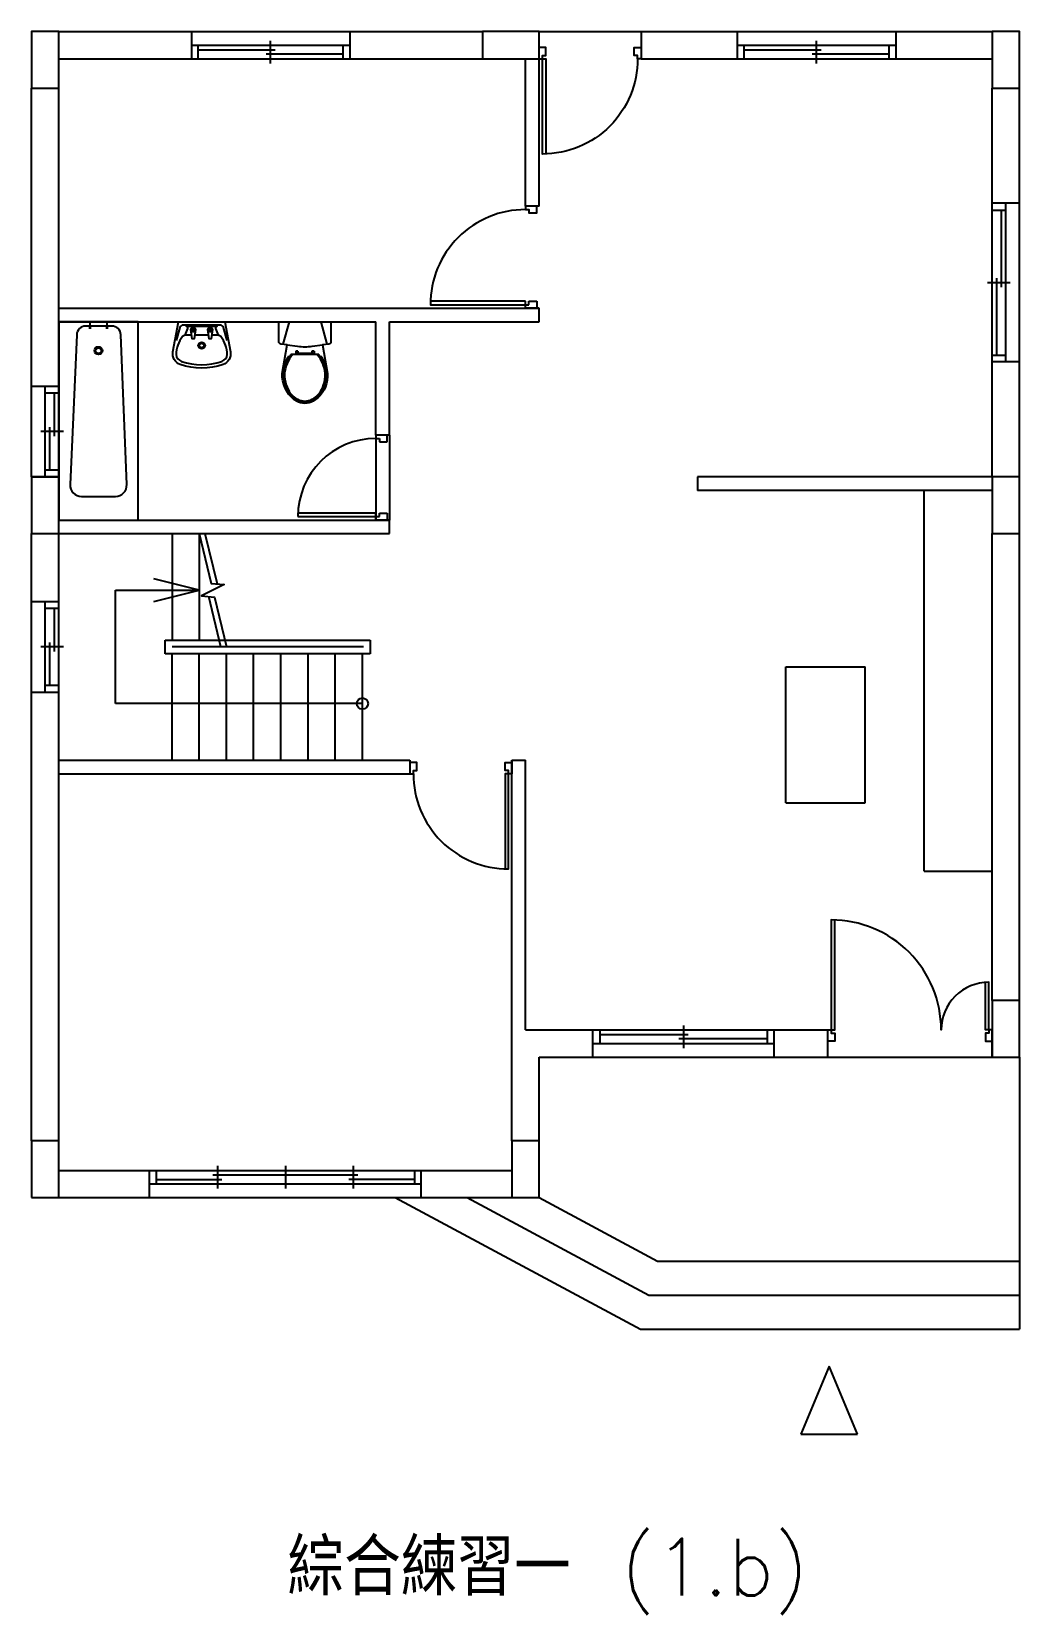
# Model space of a CAD drawing. Extents: x 538.7 to 591, y -39.7 to 44.1.
import ezdxf

# ---------------------------------------------------------------- set-up
doc = ezdxf.new("R2010")
doc.units = 0
doc.layers.get('0').update_dxf_attribs({"color": 3, "linetype": 'CONTINUOUS'})
doc.layers.add('輪廓線', color=7, linetype='CONTINUOUS')
doc.styles.add('CNS1', font='txt.shx', dxfattribs={"height": 3, "bigfont": 'chineset.shx'})

msp = doc.modelspace()

# ---------------------------------------------------------------- linework, layer by layer
at = {"linetype": 'Continuous'}
for p, q in [((540.165, 44.094), (547.185, 44.094)), ((547.185, 44.094), (555.585, 44.094)), ((547.185, 44.094), (547.185, 42.654)), ((551.385, 42.414), (551.385, 43.614)), ((555.585, 44.094), (562.605, 44.094)), ((555.585, 44.094), (555.585, 42.654)), ((565.605, 44.094), (571.005, 44.094)), ((565.605, 44.094), (565.605, 44.094)), ((571.005, 44.094), (576.105, 44.094)), ((571.005, 44.094), (571.005, 42.654)), ((576.105, 44.094), (584.505, 44.094)), ((576.105, 44.094), (576.105, 42.654)), ((580.305, 42.414), (580.305, 43.614)), ((584.505, 44.094), (589.605, 44.094)), ((584.505, 44.094), (584.505, 42.654)), ((547.185, 43.374), (555.585, 43.374)), ((547.545, 42.654), (547.545, 43.374)), ((547.545, 43.134), (551.625, 43.134)), ((555.225, 42.894), (551.145, 42.894)), ((555.225, 42.654), (555.225, 43.374)), ((576.105, 43.374), (584.505, 43.374)), ((576.465, 42.654), (576.465, 43.374)), ((576.465, 43.134), (580.545, 43.134)), ((584.145, 42.894), (580.065, 42.894)), ((584.145, 42.654), (584.145, 43.374)), ((540.165, 42.654), (547.185, 42.654)), ((547.185, 42.654), (555.585, 42.654)), ((555.585, 42.654), (562.605, 42.654)), ((564.885, 34.854), (564.885, 42.654)), ((565.605, 34.854), (565.605, 42.654)), ((571.005, 42.654), (576.105, 42.654)), ((576.105, 42.654), (584.505, 42.654)), ((584.505, 42.654), (589.605, 42.654)), ((538.725, 25.314), (538.725, 41.094)), ((540.165, 25.314), (540.165, 41.094)), ((589.605, 35.004), (589.605, 41.094)), ((591.045, 35.004), (591.045, 41.094)), ((565.605, 34.854), (564.885, 34.854)), ((589.605, 26.604), (589.605, 35.004)), ((591.045, 35.004), (589.605, 35.004)), ((589.605, 34.644), (590.325, 34.644)), ((590.085, 34.644), (590.085, 30.564)), ((590.325, 26.604), (590.325, 35.004)), ((591.045, 26.604), (591.045, 35.004)), ((589.845, 26.964), (589.845, 31.044)), ((589.365, 30.804), (590.565, 30.804)), ((540.165, 29.454), (565.605, 29.454)), ((564.885, 29.814), (559.845, 29.814)), ((564.885, 29.634), (564.885, 29.814)), ((564.885, 29.454), (564.885, 29.634)), ((564.885, 29.634), (565.065, 29.634)), ((565.605, 29.454), (564.885, 29.454)), ((565.065, 29.634), (565.065, 29.814)), ((565.065, 29.814), (565.485, 29.814)), ((565.485, 29.814), (565.485, 29.454)), ((565.605, 28.734), (565.605, 29.454)), ((540.165, 28.734), (556.965, 28.734)), ((556.965, 22.734), (556.965, 28.734)), ((557.685, 28.734), (565.605, 28.734)), ((557.685, 22.734), (557.685, 28.734)), ((589.605, 26.964), (590.325, 26.964)), ((589.605, 20.514), (589.605, 26.604)), ((591.045, 26.604), (589.605, 26.604)), ((591.045, 20.514), (591.045, 26.604)), ((538.725, 20.514), (538.725, 25.314)), ((538.725, 25.314), (540.165, 25.314)), ((539.445, 20.514), (539.445, 25.314)), ((540.165, 20.514), (540.165, 25.314)), ((540.165, 24.954), (539.445, 24.954)), ((539.925, 24.954), (539.925, 22.674)), ((540.405, 22.914), (539.205, 22.914)), ((539.685, 20.874), (539.685, 23.154)), ((556.965, 22.734), (556.965, 18.234)), ((557.685, 22.734), (556.965, 22.734)), ((556.965, 22.734), (556.965, 22.554)), ((557.565, 22.374), (557.565, 22.734)), ((557.685, 22.734), (557.685, 18.234)), ((556.965, 22.554), (557.145, 22.554)), ((557.145, 22.554), (557.145, 22.374)), ((557.145, 22.374), (557.565, 22.374)), ((538.725, 20.514), (540.165, 20.514)), ((540.165, 20.514), (538.725, 20.514)), ((538.725, 20.514), (538.725, 17.514)), ((540.165, 20.874), (539.445, 20.874)), ((540.165, 17.514), (540.165, 20.514)), ((589.605, 20.514), (574.005, 20.514)), ((574.005, 20.514), (574.005, 19.794)), ((589.605, 19.794), (574.005, 19.794)), ((586.005, -0.366), (586.005, 19.794)), ((556.965, 18.594), (552.825, 18.594)), ((556.965, 18.414), (556.965, 18.594)), ((557.145, 18.414), (557.145, 18.594)), ((557.145, 18.594), (557.565, 18.594)), ((557.565, 18.594), (557.565, 18.234)), ((540.165, 18.234), (557.685, 18.234)), ((552.825, 18.414), (556.965, 18.414)), ((556.965, 18.234), (556.965, 18.414)), ((556.965, 18.414), (557.145, 18.414)), ((557.685, 18.234), (556.965, 18.234)), ((557.685, 17.514), (557.685, 18.234)), ((538.725, 13.914), (538.725, 17.514)), ((538.725, 17.514), (540.165, 17.514)), ((540.165, 17.514), (557.685, 17.514)), ((540.165, 13.914), (540.165, 17.514)), ((546.165, 17.514), (546.165, 11.874)), ((547.605, 17.514), (547.605, 11.874)), ((547.905, 17.514), (548.545, 14.848)), ((589.605, -7.206), (589.605, 17.514)), ((591.045, -7.206), (591.045, 17.514)), ((547.605, 14.514), (545.205, 15.114)), ((543.165, 8.514), (543.165, 14.514)), ((543.165, 14.514), (547.605, 14.514)), ((545.205, 13.914), (547.605, 14.514)), ((538.725, 9.114), (538.725, 13.914)), ((538.725, 13.914), (540.165, 13.914)), ((539.445, 9.114), (539.445, 13.914)), ((540.165, 13.554), (539.445, 13.554)), ((539.925, 13.554), (539.925, 11.274)), ((540.165, 9.114), (540.165, 13.914)), ((548.745, 11.514), (548.105, 14.181)), ((539.685, 9.474), (539.685, 11.754)), ((545.805, 11.874), (556.666, 11.874)), ((545.805, 11.154), (545.805, 11.874)), ((556.666, 11.874), (556.666, 11.154)), ((540.405, 11.514), (539.205, 11.514)), ((556.666, 11.154), (545.805, 11.154)), ((556.306, 11.514), (546.165, 11.514)), ((546.165, 5.514), (546.165, 11.154)), ((547.605, 5.514), (547.605, 11.154)), ((549.045, 5.514), (549.045, 11.154)), ((550.485, 5.514), (550.485, 11.154)), ((551.925, 5.514), (551.925, 11.154)), ((553.365, 5.514), (553.365, 11.154)), ((554.805, 5.514), (554.805, 11.154)), ((556.245, 5.514), (556.245, 11.154)), ((578.681, 3.255), (578.681, 10.455)), ((578.681, 10.455), (582.881, 10.455)), ((582.881, 3.255), (582.881, 10.455)), ((540.165, 9.474), (539.445, 9.474)), ((538.725, -14.646), (538.725, 9.114)), ((538.725, 9.114), (540.165, 9.114)), ((540.165, -14.646), (540.165, 9.114)), ((556.245, 8.514), (543.165, 8.514)), ((540.165, 5.514), (558.765, 5.514)), ((558.765, 5.514), (558.765, 4.794)), ((564.165, -14.646), (564.165, 5.514)), ((564.165, 5.514), (564.885, 5.514)), ((564.165, 5.514), (564.165, 4.794)), ((564.885, -8.766), (564.885, 5.514)), ((540.165, 4.794), (558.765, 4.794)), ((578.681, 3.255), (582.881, 3.255)), ((586.005, -0.366), (589.605, -0.366)), ((564.885, -8.766), (568.455, -8.766)), ((568.455, -8.766), (578.055, -8.766)), ((568.455, -10.206), (568.455, -8.766)), ((568.815, -8.766), (568.815, -9.486)), ((568.815, -9.006), (573.495, -9.006)), ((573.255, -8.526), (573.255, -9.726)), ((577.695, -8.766), (577.695, -9.486)), ((578.055, -8.766), (580.905, -8.766)), ((578.055, -10.206), (578.055, -8.766)), ((580.905, -10.206), (580.905, -8.766)), ((589.605, -10.206), (589.605, -8.766)), ((568.455, -9.486), (578.055, -9.486)), ((577.695, -9.246), (573.015, -9.246)), ((565.605, -14.646), (565.605, -10.206)), ((565.605, -10.206), (568.455, -10.206)), ((568.455, -10.206), (578.055, -10.206)), ((578.055, -10.206), (580.905, -10.206)), ((580.905, -10.206), (589.605, -10.206)), ((591.045, -10.206), (591.045, -24.606)), ((540.165, -16.206), (544.965, -16.206)), ((544.965, -16.206), (559.365, -16.206)), ((544.965, -17.646), (544.965, -16.206)), ((545.325, -16.206), (545.325, -16.926)), ((545.325, -16.686), (548.805, -16.686)), ((548.325, -16.446), (556.005, -16.446)), ((548.565, -15.966), (548.565, -17.166)), ((552.165, -15.966), (552.165, -17.166)), ((559.005, -16.686), (555.525, -16.686)), ((555.765, -15.966), (555.765, -17.166)), ((559.005, -16.206), (559.005, -16.926)), ((559.365, -16.206), (564.165, -16.206)), ((559.365, -17.646), (559.365, -16.206)), ((544.965, -16.926), (559.365, -16.926)), ((540.165, -17.646), (544.965, -17.646)), ((544.965, -17.646), (559.365, -17.646)), ((557.98, -17.646), (570.976, -24.606)), ((559.365, -17.646), (564.165, -17.646)), ((561.793, -17.646), (571.427, -22.806)), ((565.605, -17.646), (571.879, -21.006)), ((571.879, -21.006), (591.045, -21.006)), ((571.427, -22.806), (591.045, -22.806)), ((570.976, -24.606), (591.045, -24.606)), ((580.977, -26.567), (579.477, -30.167)), ((582.477, -30.167), (580.977, -26.567)), ((579.477, -30.167), (582.477, -30.167))]:
    msp.add_line(p, q, dxfattribs=at)
for p, q in [((540.165, 28.734), (540.165, 18.234)), ((544.365, 28.734), (540.165, 28.734)), ((542.712, 28.503), (541.591, 28.503)), ((541.814, 28.734), (541.814, 28.357)), ((542.712, 28.734), (542.712, 28.357)), ((542.974, 28.503), (542.712, 28.503)), ((544.365, 18.234), (544.365, 28.734)), ((552.358, 28.734), (552.028, 27.537)), ((554.038, 28.734), (554.368, 27.537)), ((541.112, 28.044), (540.768, 20.109)), ((541.881, 28.398), (541.756, 28.398)), ((542.779, 28.398), (542.654, 28.398)), ((543.764, 20.106), (543.454, 28.042)), ((547.192, 28.314), (547.372, 28.314)), ((547.346, 28.251), (547.218, 28.378)), ((547.218, 28.251), (547.346, 28.378)), ((547.282, 28.224), (547.282, 28.404)), ((548.092, 28.314), (548.272, 28.314)), ((548.246, 28.251), (548.118, 28.378)), ((548.118, 28.251), (548.246, 28.378)), ((548.182, 28.224), (548.182, 28.404)), ((552.373, 26.87), (552.301, 26.87)), ((553.936, 26.99), (552.461, 26.99)), ((552.712, 27.17), (552.712, 26.99)), ((552.832, 27.17), (552.712, 27.17)), ((553.684, 27.05), (552.712, 27.05)), ((552.832, 27.17), (552.832, 27.05)), ((553.684, 27.17), (553.564, 27.17)), ((553.564, 27.17), (553.564, 27.05)), ((553.684, 27.17), (553.684, 26.99)), ((554.096, 26.87), (554.024, 26.87)), ((541.367, 19.483), (543.165, 19.483)), ((540.165, 18.234), (544.365, 18.234))]:
    msp.add_line(p, q)
for points in [[(538.725, 41.094), (540.165, 41.094), (540.165, 44.094), (538.725, 44.094)], [(562.605, 42.654), (565.605, 42.654), (565.605, 44.094), (562.605, 44.094)], [(589.605, 41.094), (591.045, 41.094), (591.045, 44.094), (589.605, 44.094)], [(589.605, 17.514), (591.045, 17.514), (591.045, 20.514), (589.605, 20.514)], [(589.605, -10.206), (591.045, -10.206), (591.045, -7.206), (589.605, -7.206)], [(538.725, -17.646), (540.165, -17.646), (540.165, -14.646), (538.725, -14.646)], [(564.165, -17.646), (565.605, -17.646), (565.605, -14.646), (564.165, -14.646)]]:
    msp.add_lwpolyline(points, close=True, dxfattribs=at)
for points in [[(565.605, 42.654), (565.785, 42.654), (565.785, 42.834), (565.965, 42.834), (565.965, 43.254), (565.605, 43.254)], [(571.005, 42.654), (570.825, 42.654), (570.825, 42.834), (570.645, 42.834), (570.645, 43.254), (571.005, 43.254)], [(565.785, 42.654), (565.965, 42.654), (565.965, 37.614)], [(564.885, 34.854), (564.885, 34.674), (565.065, 34.674), (565.065, 34.494), (565.485, 34.494), (565.485, 34.854)], [(547.605, 17.514), (548.239, 14.874), (548.925, 14.814), (547.725, 14.214), (548.412, 14.154), (549.045, 11.514)], [(558.765, 4.794), (558.945, 4.794), (558.945, 4.974), (559.125, 4.974), (559.125, 5.394), (558.765, 5.394)], [(564.165, 4.794), (563.985, 4.794), (563.985, 4.974), (563.805, 4.974), (563.805, 5.394), (564.165, 5.394)], [(563.985, 4.794), (563.805, 4.794), (563.805, -0.246)], [(581.085, -8.766), (581.265, -8.766), (581.265, -2.946)], [(589.425, -8.766), (589.245, -8.766), (589.245, -6.246)], [(580.905, -8.766), (581.085, -8.766), (581.085, -8.946), (581.265, -8.946), (581.265, -9.366), (580.905, -9.366)], [(589.605, -8.766), (589.425, -8.766), (589.425, -8.946), (589.245, -8.946), (589.245, -9.366), (589.605, -9.366)]]:
    msp.add_lwpolyline(points, dxfattribs=at)
for points in [[(570.825, 42.654, -0.414214), (565.785, 37.614), (565.785, 42.654)], [(564.885, 34.674, 0.414214), (559.845, 29.634), (564.885, 29.634)], [(558.945, 4.794, 0.414214), (563.985, -0.246), (563.985, 4.794)], [(589.425, -8.766), (589.425, -6.246, 0.414214), (586.905, -8.766, 0.414214), (581.085, -2.946), (581.085, -8.766)]]:
    msp.add_lwpolyline(points, format="xyb", dxfattribs=at)
for points in [[(546.207, 27.141), (546.502, 28.734), (548.962, 28.734), (549.257, 27.141, -0.370946), (548.863, 26.465, -0.168088), (546.601, 26.465, -0.371068), (546.207, 27.141)], [(549.082, 27.741), (548.883, 28.425, 0.333427), (548.71, 28.554), (546.754, 28.554, 0.333427), (546.581, 28.425), (546.382, 27.741)], [(546.721, 27.949, 0.174174), (546.378, 26.994, 0.295443), (546.659, 26.635, 0.168088), (548.804, 26.635, 0.295443), (549.085, 26.994, 0.174174), (548.742, 27.949, 0.223888), (548.604, 28.014), (548.264, 28.014, 0.223888)], [(547.199, 28.014), (546.86, 28.014, 0.223888), (546.721, 27.949, 0.174174)], [(546.86, 28.014), (547, 28.372, 0.528402), (546.916, 28.494), (548.547, 28.494, 0.528402), (548.464, 28.372), (548.604, 28.014)], [(548.099, 28.014), (547.364, 28.014, 0.223888)], [(552.263, 27.507), (552.81, 27.435, 0.064942), (553.586, 27.435), (554.134, 27.507)], [(552.059, 25.995, 0.08148), (552.151, 25.371, 0.087192), (552.397, 24.902, 0.105621), (552.784, 24.574, 0.123767), (553.198, 24.47, 0.123767), (553.612, 24.574, 0.105621), (553.999, 24.902, 0.087192), (554.246, 25.371, 0.08148), (554.338, 25.995, 0.07751)], [(552.118, 25.992, 0.081154), (552.208, 25.39, 0.087192), (552.445, 24.939, 0.105621), (552.813, 24.627, 0.123767), (553.198, 24.53, 0.123767), (553.584, 24.627, 0.105621), (553.952, 24.939, 0.087192), (554.189, 25.39, 0.081154), (554.278, 25.992, 0.07751)]]:
    msp.add_lwpolyline(points, format="xyb")
msp.add_lwpolyline([(553.879, 24.699), (553.641, 24.521, -0.251384), (552.756, 24.521), (552.635, 24.605, -0.244376), (551.999, 25.999), (552.263, 27.507), (551.923, 27.551, -0.376715), (551.818, 27.67), (551.818, 28.734), (554.578, 28.734), (554.578, 27.67, -0.376715), (554.474, 27.551), (554.134, 27.507), (554.398, 25.999, -0.233832)], format="xyb", close=True)
for points in [[(547.402, 28.314), (547.342, 27.834), (547.222, 27.834), (547.162, 28.314)], [(548.302, 28.314), (548.242, 27.834), (548.122, 27.834), (548.062, 28.314)]]:
    msp.add_lwpolyline(points)
for centre, radius in [((547.282, 28.314), 0.12), ((547.282, 28.314), 0.09), ((548.182, 28.314), 0.12), ((548.182, 28.314), 0.09), ((547.732, 27.474), 0.18), ((547.732, 27.474), 0.12)]:
    msp.add_circle(centre, radius)
for centre, radius in [((542.265, 27.203), 0.21), ((542.265, 27.203), 0.15), ((556.245, 8.514), 0.3)]:
    msp.add_circle(centre, radius, dxfattribs=at)
for centre, radius, start, end in [((541.591, 28.023), 0.48, 90, 177.5216), ((542.974, 28.023), 0.48, 2.23872, 90), ((553.943, 25.812), 1.954, 147.20003, 165.61735), ((553.943, 25.812), 1.894, 141.51988, 174.42912), ((553.943, 25.812), 1.834, 140.01371, 174.35274), ((552.453, 25.812), 1.834, 5.64726, 39.98629), ((552.453, 25.812), 1.894, 5.57088, 38.48012), ((552.453, 25.812), 1.954, 14.38265, 32.79997)]:
    msp.add_arc(centre, radius, start, end)
for centre, radius, start, end in [((556.965, 18.414), 4.14, 90, 180), ((541.367, 20.083), 0.6, 177.5216, 270), ((543.165, 20.083), 0.6, 270, 2.23872)]:
    msp.add_arc(centre, radius, start, end, dxfattribs=at)

# ---------------------------------------------------------------- texts
at = {"layer": '輪廓線', "style": 'CNS1'}
msp.add_text('綜合練習一 (1.b)', height=3, dxfattribs=at).set_placement((552.279, -38.716))

doc.saveas('drawing.dxf')
